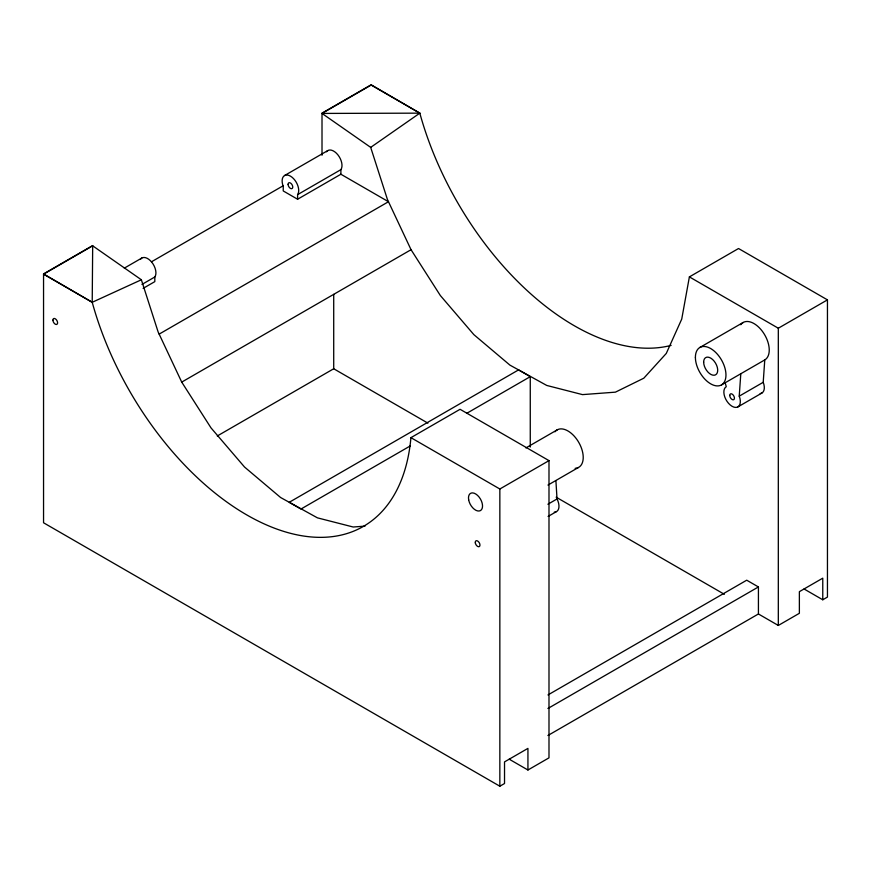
<?xml version="1.0" encoding="UTF-8"?>
<svg xmlns="http://www.w3.org/2000/svg" width="871" height="871" viewBox="0 0 871 871"><rect width="100%" height="100%" fill="white"/><g stroke="black" fill="none" stroke-linecap="round" stroke-linejoin="round"><path stroke-width="1.31" d="M527.935 770.008L548.991 757.846L548.991 460.628L460.073 409.294L410.927 437.656A233.406 134.755 60 0 1 268.29 525.703A233.406 134.755 60 0 1 92.217 302.291L92.685 245.546L43.55 273.919L43.55 522.774L499.845 786.219L504.527 783.519L504.527 761.896L527.935 748.385L527.935 770.008L509.208 759.196M725.205 382.892L726.272 386.702A11.65 6.728 60 0 0 725.783 399.266A11.65 6.728 60 0 0 736.822 407.312A11.65 6.728 60 0 0 739.229 396.153L740.796 373.757M760.198 393.561A11.65 6.728 60 0 0 763.214 382.304L764.771 359.908A21.612 12.477 60 0 0 763.268 332.57A21.612 12.477 60 0 0 740.742 324.731M804.053 588.97L822.768 599.781L827.45 597.081L827.45 299.864L738.532 248.518L689.386 276.891L681.732 319.091L666.282 353.43L643.8 378.199L615.405 392.157L582.503 394.617L546.759 385.45L509.927 365.123L473.857 334.638L440.334 295.519L411.047 249.705L387.432 199.492L370.687 147.384L322.009 113.426L371.155 85.053L419.822 113.154A233.406 134.755 60 0 0 671.127 345.373M370.687 147.384L419.822 113.154L371.155 84.781L322.009 113.154L322.009 155.245M124.303 268.148L141.853 258.012M284.556 175.539L327.844 150.552M151.489 261.79L283.206 185.752M141.951 284.425L154.82 276.989A11.661 6.728 60 0 0 151.804 262.247A11.661 6.728 60 0 0 140.547 259.231M297.599 194.636A11.726 6.772 60 0 0 290.424 176.127A11.726 6.772 60 0 0 283.238 186.34L283.238 190.945L297.599 199.241L297.599 194.636L340.888 169.638A11.726 6.772 60 0 0 337.861 154.809A11.726 6.772 60 0 0 326.527 151.772M143.116 288.377L154.82 281.627L154.82 276.989M297.599 199.241L340.888 174.244L388.477 201.724L159.153 334.116M365.025 526.128L353.19 527.009L317.436 517.853L280.604 497.515L244.533 467.03L211.022 427.911L181.723 382.108L411.047 249.705M217.282 435.979L333.713 368.76L427.911 423.143M410.317 445.898L300.952 509.045L289.248 502.295L518.572 369.892L530.265 376.653L530.265 447.052M466.769 413.311L530.265 376.653M525.899 447.934L557.494 429.697M699.87 347.475L743.17 322.477M410.927 437.656L499.845 489.001L548.991 460.628M689.386 276.891L778.315 328.225L827.45 299.864M547.968 485.071L578.388 467.509M721.482 384.906L764.771 359.908M547.892 504.244L557.026 498.963L555.916 480.77M739.229 396.153L763.214 382.304M548.088 516.449L556.079 511.832M737.922 406.888L761.907 393.039M547.979 694.938L746.719 580.195L758.423 586.945L758.423 613.968L547.913 735.505M547.913 708.482L758.423 586.945M758.423 613.968L778.315 625.454L799.371 613.293L799.371 591.67L822.768 578.17L822.768 599.781M141.363 279.776L92.685 245.818L43.55 274.191L92.217 302.291L141.363 279.776L158.108 331.895L181.723 382.108M322.009 113.426L419.822 113.154M556.155 497.189L724.367 594.305M43.55 273.919L92.217 302.291M778.315 328.225L778.315 625.454M499.845 489.001L499.845 786.219M340.888 169.638L340.888 174.244M333.713 294.354L333.713 368.76M554.969 431.787A21.612 12.477 60 0 1 579.095 442.98A21.612 12.477 60 0 1 575.143 468.326M557.026 498.963A11.65 6.728 60 0 1 554.272 512.126M288.083 184.347A3.31 1.905 60 0 0 291.589 188.713A3.31 1.905 60 0 0 291.589 184.031A3.31 1.905 60 0 0 288.083 184.347M468.674 499.856A9.929 5.727 60 0 0 480.313 510.656A9.929 5.727 60 0 0 477.548 495.381A9.929 5.727 60 0 0 468.674 499.856M475.316 542.873A3.31 1.905 60 0 0 479.137 546.65A3.31 1.905 60 0 0 478.408 541.62A3.31 1.905 60 0 0 475.316 542.873M729.756 395.445A3.31 1.905 60 0 0 733.262 399.811A3.31 1.905 60 0 0 733.262 395.129A3.31 1.905 60 0 0 729.756 395.445M52.913 320.125A3.31 1.905 60 0 0 56.419 324.491A3.31 1.905 60 0 0 56.419 319.809A3.31 1.905 60 0 0 52.913 320.125M695.396 357.371A21.612 12.477 60 0 0 718.325 385.886A21.612 12.477 60 0 0 718.325 355.324A21.612 12.477 60 0 0 695.396 357.371M703.659 362.14A9.929 5.727 60 0 0 714.187 375.238A9.929 5.727 60 0 0 714.187 361.193A9.929 5.727 60 0 0 703.659 362.14"/></g></svg>
